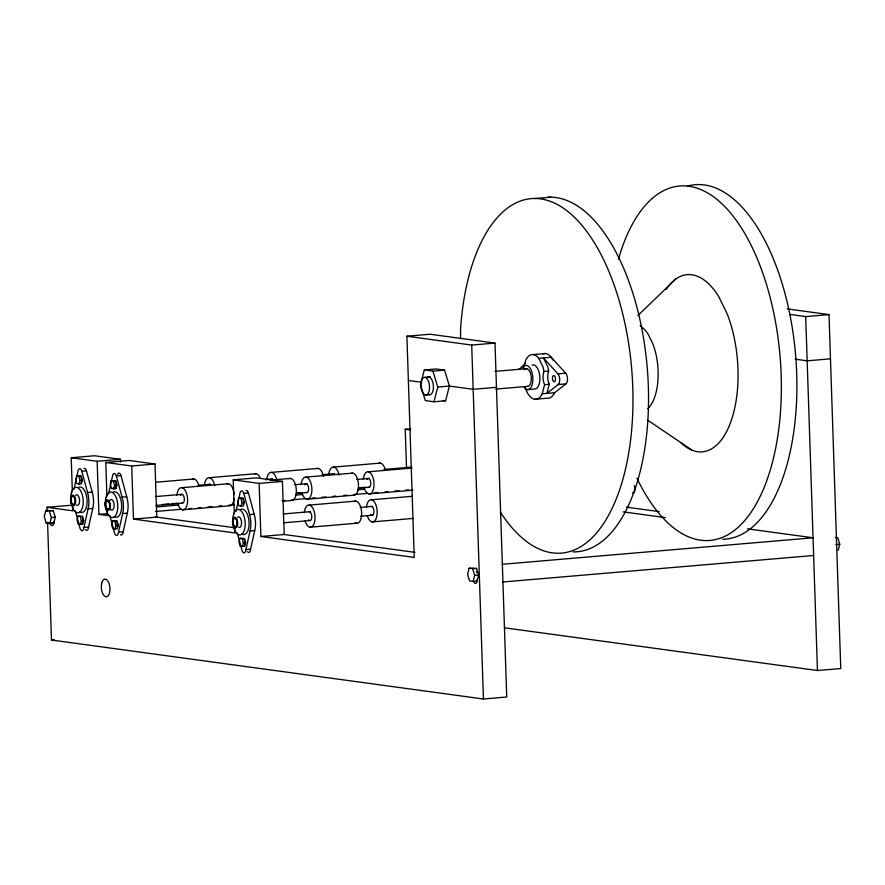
<?xml version="1.0" encoding="UTF-8"?>
<svg xmlns="http://www.w3.org/2000/svg" width="885" height="885" viewBox="0 0 885 885"><rect width="100%" height="100%" fill="white"/><g stroke="black" fill="none" stroke-linecap="round" stroke-linejoin="round"><path stroke-width="1.33" d="M460.565 338.623L460.565 329.176A177.852 85.568 85.1 0 1 569.94 213.185A177.852 85.568 85.1 0 1 625.529 468.995A177.852 85.568 85.1 0 1 500.291 511.984M477.303 579.044L477.292 580.195A4.447 2.135 85.1 0 1 475.676 583.37A4.447 2.135 85.1 0 1 473.42 581.091M73.986 489.261L77.869 471.76A4.447 2.135 85.1 0 1 79.573 468.762A4.447 2.135 85.1 0 1 81.796 471.229L87.526 492.491A16.45 7.921 85.1 0 1 88.069 508.864L83.887 527.714A4.447 2.135 85.1 0 1 81.907 530.701A4.447 2.135 85.1 0 1 79.705 527.139L75.325 510.955M83.953 468.442A4.447 2.135 85.1 0 1 86.453 470.831L92.184 492.093A16.45 7.921 85.1 0 1 92.726 508.466L88.544 527.316A4.447 2.135 85.1 0 1 85.469 529.573M108.545 493.974L112.428 476.484A4.447 2.135 85.1 0 1 114.132 473.486A4.447 2.135 85.1 0 1 116.355 475.953L122.086 497.215A16.45 7.921 85.1 0 1 122.628 513.588L118.435 532.427A4.447 2.135 85.1 0 1 116.466 535.425A4.447 2.135 85.1 0 1 114.265 531.863L109.873 515.678M117.583 474.172A4.447 2.135 85.1 0 1 121.013 475.555L126.743 496.817A16.45 7.921 85.1 0 1 127.285 513.189L123.103 532.029A4.447 2.135 85.1 0 1 120.559 534.794M235.974 511.375L239.857 493.874A4.447 2.135 85.1 0 1 241.561 490.887A4.447 2.135 85.1 0 1 243.784 493.354L249.515 514.616A16.45 7.921 85.1 0 1 250.057 530.978L245.875 549.828A4.447 2.135 85.1 0 1 243.895 552.826A4.447 2.135 85.1 0 1 241.693 549.253L237.302 533.069M245.941 490.555A4.447 2.135 85.1 0 1 248.442 492.956L254.172 514.218A16.45 7.921 85.1 0 1 254.714 530.58L250.532 549.43A4.447 2.135 85.1 0 1 247.457 551.687M523.621 367.596L525.745 360.084L527.88 356.843A22.457 10.808 85.1 0 1 538.788 358.325L551.222 357.274L565.67 373.193A5.974 2.876 85.1 0 1 567.473 378.747A5.974 2.876 85.1 0 1 566.024 383.869L554.641 392.73A22.457 10.808 85.1 0 1 547.151 398.217L534.717 399.279M538.788 358.325L543.058 367.054L544.065 371.479L543.523 372.994A9.779 4.702 85.1 0 0 543.844 382.718L544.607 384.698L542.217 393.781A22.457 10.808 85.1 0 1 526.785 391.679L524.905 386.811M558.258 384.521A5.974 2.876 85.1 0 0 559.707 379.411A5.974 2.876 85.1 0 0 557.904 373.857L543.456 357.927L547.715 366.655L548.733 371.08L548.18 372.596A9.779 4.702 85.1 0 0 548.512 382.331L549.275 384.3L546.875 393.382L558.258 384.521L566.024 383.869M45.81 510.534L44.25 516.586L46.23 523.123L49.781 523.599L53.664 523.267L55.235 517.216L53.244 510.689L45.81 510.534L53.244 510.689M49.781 523.599L51.341 517.548L49.361 511.01M424.291 369.963L420.475 384.698L425.309 400.606L433.949 401.79L445.597 400.794L449.403 386.059L444.58 370.14L435.94 368.968L424.291 369.963L432.931 371.136L444.58 370.14M433.949 401.79L437.754 387.055L432.931 371.136M469.138 568.325L467.579 574.376L469.559 580.914L473.11 581.401L476.993 581.069L478.553 575.018L476.572 568.48L469.138 568.325L476.572 568.48M473.11 581.401L474.67 575.35L472.69 568.812M838.183 550.271L839.754 544.22L837.774 537.682L835.407 537.361M76.73 475.986L75.723 479.604L76.873 483.63L79.042 484.062L81.376 483.863L82.382 480.256L81.232 476.219L76.73 475.986L81.232 476.219M79.042 484.062L80.048 480.455L78.898 476.418M78.035 516.243L77.017 519.86L78.179 523.887L80.336 524.318L82.67 524.119L83.677 520.513L82.526 516.475L78.035 516.243L82.526 516.475M80.336 524.318L81.354 520.712L80.192 516.674M111.289 480.71L110.282 484.316L111.433 488.354L113.601 488.774L115.924 488.575L116.942 484.969L115.78 480.931L111.289 480.71L115.78 480.931M113.601 488.774L114.607 485.168L113.457 481.13M112.594 520.966L111.576 524.573L112.738 528.611L114.895 529.031L117.229 528.832L118.236 525.225L117.085 521.188L112.594 520.966L117.085 521.188M114.895 529.031L115.902 525.424L114.751 521.387M238.718 498.111L237.711 501.718L238.861 505.755L241.03 506.176L243.353 505.977L244.371 502.37L243.209 498.332L238.718 498.111L243.209 498.332M241.03 506.176L242.036 502.569L240.886 498.532M240.023 538.368L239.005 541.974L240.167 546.012L242.324 546.432L244.658 546.233L245.665 542.627L244.514 538.589L240.023 538.368L244.514 538.589M242.324 546.432L243.331 542.826L242.18 538.788M81.497 481.761L81.354 482.159A3.109 1.493 85.1 0 1 81.066 482.613M116.134 486.274L115.913 486.883A3.109 1.493 85.1 0 1 115.614 487.325M243.486 503.886L243.342 504.284A3.109 1.493 85.1 0 1 243.054 504.727M525.624 363.127L519.705 368.846A5.509 2.644 85.1 0 0 518.665 369.532M637.831 315.624L675.554 279.195M535.204 198.517L550.736 197.189M234.337 513.897L233.209 479.858L259.128 483.398L260.887 536.487L414.235 557.428L406.901 336.212L430.21 334.231L495.003 343.081L506.74 697.015L483.442 699.006L51.474 640.021L47.569 522.349M406.901 336.212L471.694 345.062L495.003 343.081M789.508 314.374L805.704 316.587L829.013 314.595L840.75 668.529L817.452 670.52L504.406 627.786M533.235 354.586L545.669 353.535M424.833 377.342L430.342 376.877M495.069 371.357L526.741 368.658M544.065 371.479L548.733 371.08M557.904 373.857L565.67 373.193M437.754 387.055L449.403 386.059M496.463 387.32L473.165 389.3L449.093 386.015M830.473 358.834L807.175 360.826L795.139 359.177M544.607 384.698L549.275 384.3M425.63 395.064A8.894 4.281 85.1 0 0 428.76 382.099A8.894 4.281 85.1 0 0 421.293 381.457A8.894 4.281 85.1 0 0 425.63 395.064L429.767 394.71M495.877 389.079L527.548 386.38M527.394 389.599L534.374 389.002A12.125 5.83 85.1 0 0 539.761 376.158A12.125 5.83 85.1 0 0 532.073 365.074M542.217 393.781L554.641 392.73M72.36 491.783L71.22 457.744L94.529 455.764L120.448 459.293L120.537 462.014M406.503 467.38L405.23 429.269L410.717 428.794M71.22 457.744L97.14 461.284L120.448 459.293M105.78 462.468L129.088 460.477L155.008 464.017L156.767 517.106L133.458 519.097L131.699 465.997L105.78 462.468L106.908 496.496M131.699 465.997L155.008 464.017M81.796 471.229L86.453 470.831M116.355 475.953L121.013 475.555M80.048 480.455L82.382 480.256M114.607 485.168L116.942 484.969M155.506 482.27L193.881 478.995M209.424 477.679L256.03 473.696M271.562 472.38L318.169 468.397M333.7 467.081L380.307 463.098M111.433 488.354L115.924 488.575M233.209 479.858L256.517 477.878L282.437 481.418L284.196 534.507L260.887 536.487M87.526 492.491L92.184 492.093M198.163 485.29L210.541 484.239M265.589 479.537L272.469 478.951M322.007 474.725L334.397 473.674M383.935 469.448L411.459 467.103M181.834 487.69L228.441 483.719M270.025 480.168L290.579 478.42M306.122 477.092L352.728 473.121M368.26 471.793L412.122 468.054M259.128 483.398L282.437 481.418M122.086 497.215L126.743 496.817M155.649 496.573L181.801 494.35M294.639 484.726L307.029 483.675M356.566 479.449L368.956 478.387M47.204 511.397L47.071 507.293L70.369 505.313M243.784 493.354L248.442 492.956M88.069 508.864L92.726 508.466M161.933 504.561L168.803 503.974M171.557 503.742L178.427 503.156M296.663 493.078L302.161 492.602M358.525 487.801L365.405 487.215M155.948 505.423L182.089 503.2M296.309 493.454L307.316 492.514M358.237 488.177L369.244 487.237M156.822 506.917L178.814 505.036M295.678 495.08L302.548 494.494M357.54 489.803L364.421 489.217M51.341 517.548L55.235 517.216M97.14 461.284L98.91 514.373L107.129 513.676M242.036 502.569L244.371 502.37M122.628 513.588L127.285 513.189M155.594 511.453L181.713 509.229M188.593 508.643L191.337 508.41M198.207 507.824L200.961 507.592M207.831 507.005L211.957 506.651M218.838 506.065L221.582 505.833M228.463 505.247L233.961 504.771M282.072 500.667L284.826 500.434M291.696 499.848L305.447 498.675M312.316 498.089L315.071 497.857M321.941 497.27L326.067 496.916M332.948 496.33L335.692 496.098M343.944 495.401L346.688 495.158M353.569 494.571L367.308 493.399M374.189 492.812L378.315 492.469M385.185 491.883L387.94 491.651M394.81 491.064L398.936 490.71M405.806 490.124L408.56 489.892M182.575 509.815L229.182 505.833A11.118 5.343 85.1 0 0 234.116 498.355M283.089 501.242L291.32 500.534A11.118 5.343 85.1 0 0 296.254 488.763A11.118 5.343 85.1 0 0 289.196 478.608M306.852 499.217L353.458 495.235A11.118 5.343 85.1 0 0 358.403 483.464A11.118 5.343 85.1 0 0 351.345 473.309M368.99 493.918L412.864 490.179M46.23 523.123L48.819 522.902M81.354 520.712L83.677 520.513M78.179 523.887L82.67 524.119M309.263 505.092L355.87 501.12M371.412 499.793L412.532 496.286M83.887 527.449L88.555 527.051M115.902 525.424L118.236 525.225M249.515 514.616L254.172 514.218M283.078 513.975L310.602 511.63M360.151 507.404L372.53 506.353M118.446 532.173L123.103 531.774M283.377 522.825L309.518 520.601M360.438 516.254L372.828 515.203M250.057 530.978L254.714 530.58M310.004 527.206L356.611 523.234M372.142 521.918L413.262 518.411M243.331 542.826L245.665 542.627M240.167 546.012L244.658 546.233M245.875 549.574L250.543 549.176M502.337 564.287L813.049 537.792L747.482 528.843M474.67 575.35L478.553 575.018M835.871 544.552L839.754 544.22M502.923 581.987L813.636 555.492M51.474 640.021L54.217 639.789M787.163 308.876L829.013 314.595M408.372 380.462L421.736 382.287M443.131 400.462L445.597 400.794M405.23 429.269L410.695 430.01M626.414 507.149L659.281 511.63M623.206 511.873L665.542 517.659M155.428 516.928L234.647 527.737M283.808 534.452L414.932 552.351M47.071 507.293L72.99 510.833L72.802 505.39M98.91 514.373L107.539 515.557L107.406 511.475M133.458 519.097L234.979 532.958L234.791 527.504M51.297 522.947L53.664 523.267M647.643 420.132L692.004 450.166M553.003 360.162L551.222 357.274A22.457 10.808 85.1 0 0 542.87 353.911M242.866 499.361L243.198 499.903A3.109 1.493 85.1 0 1 243.464 500.578M115.437 481.971L115.769 482.502A3.109 1.493 85.1 0 1 116.212 483.94M80.889 477.247L81.21 477.778A3.109 1.493 85.1 0 1 81.652 479.227M244.691 540.16L244.78 540.392A3.109 1.493 85.1 0 1 244.669 544.098M82.703 518.046L82.792 518.278A3.109 1.493 85.1 0 1 82.681 521.984M53.974 521.453L53.996 521.951A4.447 2.135 85.1 0 1 52.569 525.491A4.447 2.135 85.1 0 1 50.235 523.688M805.704 316.587L817.452 670.52M471.694 345.062L483.442 699.006M427.709 377.176A8.894 4.281 85.1 0 1 433.44 386.468A8.894 4.281 85.1 0 1 428.285 394.267M618.438 259.283A177.852 85.568 85.1 0 1 741.608 228.253A177.852 85.568 85.1 0 1 763.633 488.697A177.852 85.568 85.1 0 1 636.934 478.177M687.402 186.104A177.852 85.568 85.1 0 1 795.062 349.188A177.852 85.568 85.1 0 1 722.779 539.253M680.919 442.688A88.931 42.79 85.1 0 0 730.811 421.824A88.931 42.79 85.1 0 0 727.271 314.098L718.764 296.663A88.931 42.79 85.1 0 0 666.173 289.395M640.143 325.868A44.46 21.395 85.1 0 1 648.506 334.906L652.765 343.623A44.46 21.395 85.1 0 1 647.765 408.815M548.114 197.244A177.852 85.568 85.1 0 1 647.621 372.662A177.852 85.568 85.1 0 1 573.148 551.908M522.537 368.425A12.125 5.83 85.1 0 1 530.469 368.802A12.125 5.83 85.1 0 1 532.04 385.108A12.125 5.83 85.1 0 1 524.385 387.575M524.573 369.576A8.894 4.281 85.1 0 1 531.088 375.804A8.894 4.281 85.1 0 1 527.283 386.38M244.758 540.835A3.109 1.493 85.1 0 1 244.647 544.529M116.366 521.862A3.109 1.493 85.1 0 1 117.074 522.758M117.329 523.433A3.109 1.493 85.1 0 1 117.218 527.139M82.77 518.71A3.109 1.493 85.1 0 1 82.659 522.415M237.534 517.404A5.332 2.566 85.1 0 1 241.528 521.84A5.332 2.566 85.1 0 1 238.485 527.217M240.842 509.317A12.81 6.162 85.1 0 1 249.083 522.703A12.81 6.162 85.1 0 1 241.66 533.943M243.817 538.821A3.109 1.493 85.1 0 1 244.194 539.186M233.076 524.661A12.81 6.162 85.1 0 1 240.001 509.981A12.81 6.162 85.1 0 1 243.906 531.288A12.81 6.162 85.1 0 1 233.275 525.745M110.713 499.56A5.332 2.566 85.1 0 1 114.143 505.833A5.332 2.566 85.1 0 1 110.404 509.207M109.596 500.777A5.332 2.566 85.1 0 1 110.105 500.014M113.413 491.927A12.81 6.162 85.1 0 1 121.654 505.302A12.81 6.162 85.1 0 1 114.231 516.541M115.249 521.575A3.109 1.493 85.1 0 1 117.097 522.316L117.351 522.991A3.109 1.493 85.1 0 1 117.24 526.697M75.546 495.29A5.332 2.566 85.1 0 1 79.539 499.726A5.332 2.566 85.1 0 1 76.497 505.103M78.853 487.204A12.81 6.162 85.1 0 1 87.095 500.589A12.81 6.162 85.1 0 1 79.672 511.829M81.829 516.707A3.109 1.493 85.1 0 1 82.205 517.061M271.23 479.084A4.447 2.135 85.1 0 1 272.879 479.747M266.617 479.858A11.118 5.343 85.1 0 1 271.33 472.358A11.118 5.343 85.1 0 1 276.872 480.345M316.786 468.585A11.118 5.343 85.1 0 1 323.479 476.373M209.092 484.383A4.447 2.135 85.1 0 1 210.741 485.046M204.479 485.157A11.118 5.343 85.1 0 1 209.181 477.657A11.118 5.343 85.1 0 1 214.734 485.644M254.637 473.884A11.118 5.343 85.1 0 1 259.947 477.457M192.499 479.183A11.118 5.343 85.1 0 1 198.749 485.168M333.368 473.785A4.447 2.135 85.1 0 1 335.028 474.448M328.755 474.559A11.118 5.343 85.1 0 1 333.468 467.059A11.118 5.343 85.1 0 1 339.021 475.046M378.924 463.286A11.118 5.343 85.1 0 1 385.163 469.271M476.418 571.588A4.447 2.135 85.1 0 1 476.805 572.573M304.86 484.814A4.447 2.135 85.1 0 1 308.423 486.728A4.447 2.135 85.1 0 1 306.63 492.58M301.177 484.582A11.118 5.343 85.1 0 1 308.865 478.94A11.118 5.343 85.1 0 1 310.569 496.496A11.118 5.343 85.1 0 1 301.995 493.045M180.573 495.412A4.447 2.135 85.1 0 1 184.257 497.89A4.447 2.135 85.1 0 1 181.79 502.945M176.889 495.18A11.118 5.343 85.1 0 1 184.589 489.538A11.118 5.343 85.1 0 1 186.281 507.094A11.118 5.343 85.1 0 1 177.708 503.642M227.058 483.907A11.118 5.343 85.1 0 1 234.16 494.549M366.998 479.515A4.447 2.135 85.1 0 1 370.572 481.429A4.447 2.135 85.1 0 1 368.779 487.281M363.315 479.283A11.118 5.343 85.1 0 1 371.014 473.641A11.118 5.343 85.1 0 1 372.707 491.197A11.118 5.343 85.1 0 1 364.133 487.746M634.191 485.677A4.447 2.135 85.1 0 1 634.711 491.064A4.447 2.135 85.1 0 1 632.355 492.79M371.069 506.497A4.447 2.135 85.1 0 1 373.935 511.718A4.447 2.135 85.1 0 1 370.826 514.539M366.467 507.282A11.118 5.343 85.1 0 1 374.156 501.64A11.118 5.343 85.1 0 1 375.848 519.196A11.118 5.343 85.1 0 1 367.286 515.745M308.931 511.795A4.447 2.135 85.1 0 1 311.797 517.017A4.447 2.135 85.1 0 1 308.677 519.838M304.318 512.581A11.118 5.343 85.1 0 1 312.018 506.939A11.118 5.343 85.1 0 1 313.71 524.495A11.118 5.343 85.1 0 1 305.137 521.044M354.487 501.297A11.118 5.343 85.1 0 1 361.644 512.913A11.118 5.343 85.1 0 1 355.195 522.67M70.988 498.963L71.685 503.322L73.809 504.749C76.154 502.636 75.756 497.525 72.968 495.976L71.475 497.06L70.988 498.963M105.547 503.687L106.244 508.034L108.368 509.461C110.713 507.359 110.315 502.249 107.516 500.689L106.465 501.142L105.547 503.687M232.976 521.088L233.673 525.436L235.797 526.863C238.142 524.761 237.744 519.639 234.945 518.09L233.894 518.533L232.976 521.088M555.481 379.234L555.459 378.426A3.109 1.493 85.1 0 0 553.866 375.528A3.109 1.493 85.1 0 0 552.461 378.017L552.483 378.835A3.109 1.493 85.1 0 0 554.076 381.723A3.109 1.493 85.1 0 0 555.481 379.234M232.766 519.55A5.332 2.566 85.1 0 0 235.277 527.825A5.332 2.566 85.1 0 0 237.257 520.17A5.332 2.566 85.1 0 0 232.766 519.55M105.337 502.16A5.332 2.566 85.1 0 0 107.848 510.424A5.332 2.566 85.1 0 0 109.828 502.769A5.332 2.566 85.1 0 0 105.337 502.16M105.946 497.68A12.81 6.162 85.1 0 0 111.975 517.526A12.81 6.162 85.1 0 0 116.731 499.151A12.81 6.162 85.1 0 0 105.946 497.68M70.778 497.436A5.332 2.566 85.1 0 0 73.289 505.711A5.332 2.566 85.1 0 0 75.269 498.045A5.332 2.566 85.1 0 0 70.778 497.436M71.397 492.956A12.81 6.162 85.1 0 0 77.415 512.813A12.81 6.162 85.1 0 0 82.172 494.427A12.81 6.162 85.1 0 0 71.397 492.956M71.132 497.923A4.447 2.135 85.1 0 0 73.223 504.815A4.447 2.135 85.1 0 0 74.871 498.432A4.447 2.135 85.1 0 0 71.132 497.923M105.691 502.647A4.447 2.135 85.1 0 0 107.782 509.539A4.447 2.135 85.1 0 0 109.43 503.156A4.447 2.135 85.1 0 0 105.691 502.647M233.12 520.037A4.447 2.135 85.1 0 0 235.211 526.929A4.447 2.135 85.1 0 0 236.859 520.557A4.447 2.135 85.1 0 0 233.12 520.037M101.753 583.027A8.894 4.281 85.1 0 0 105.934 596.811A8.894 4.281 85.1 0 0 109.242 584.056A8.894 4.281 85.1 0 0 101.753 583.027"/></g></svg>
